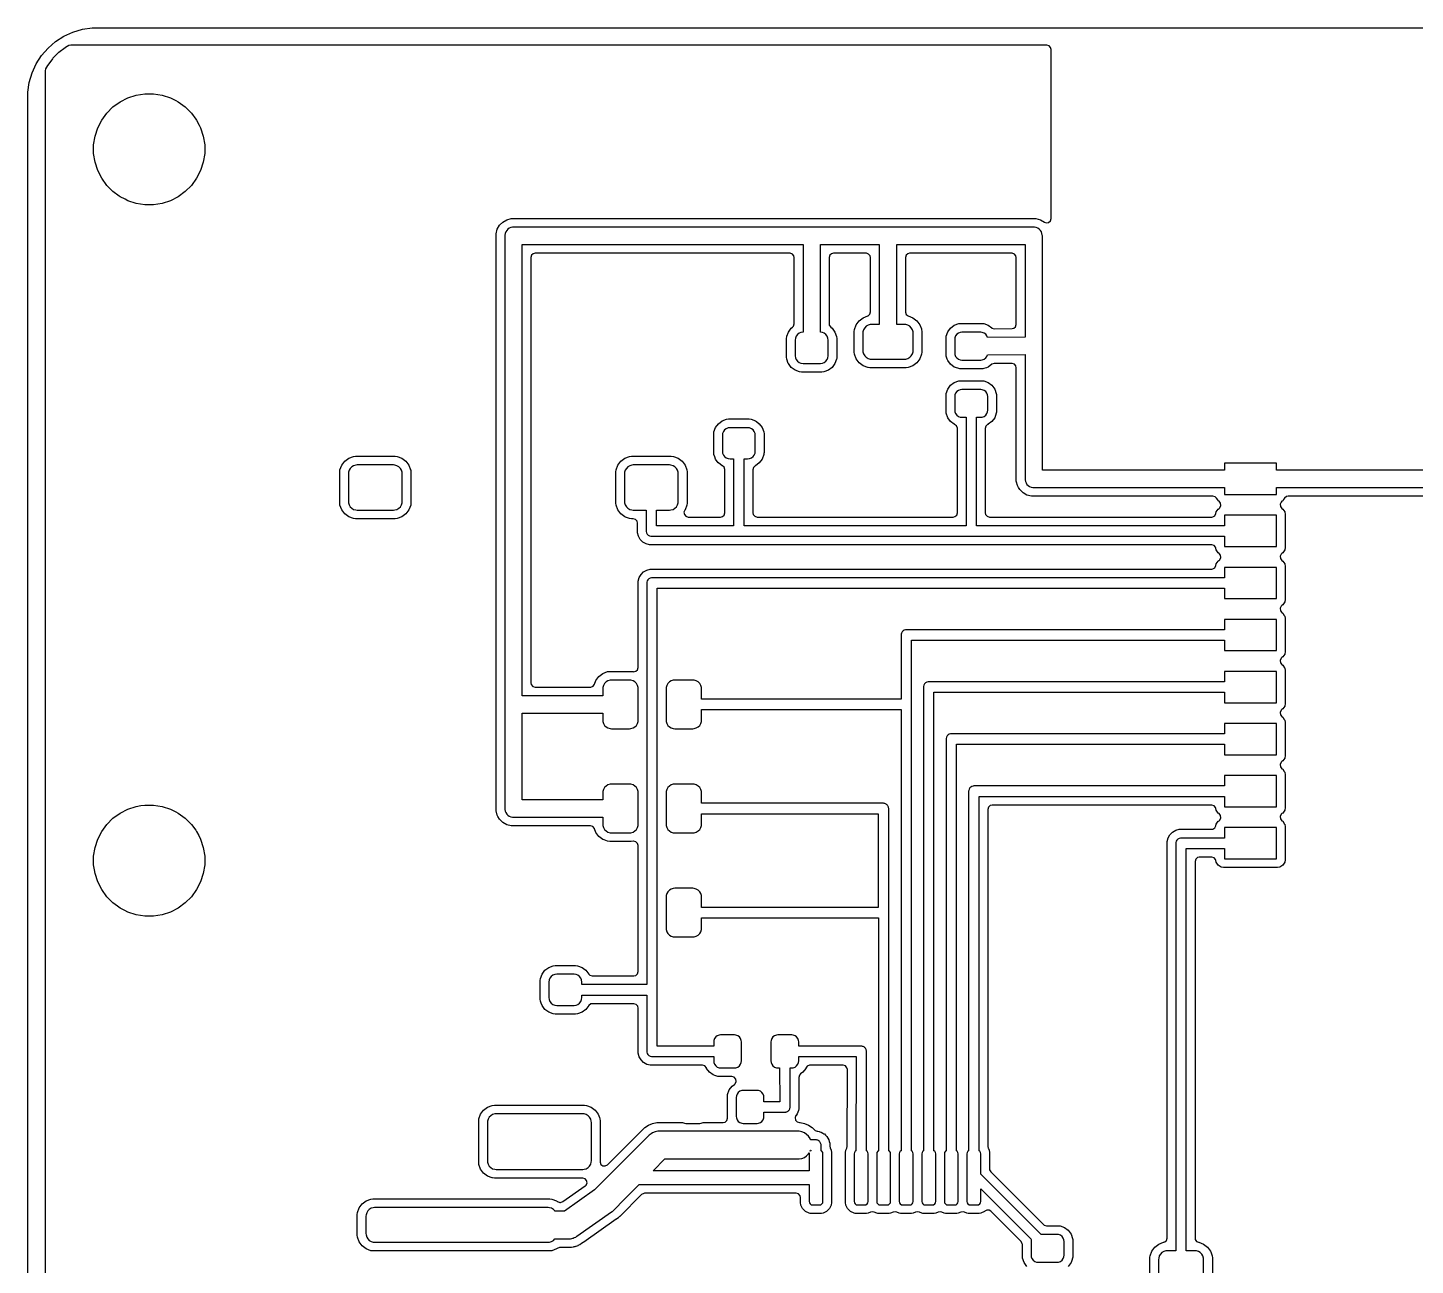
# Model space of a CAD drawing. Header units: millimetres. Extents: x 0 to 80, y 0 to 62.
# Drawn here: x 0 to 40, y 26.34 to 62 of the extents above; entities that cross this region are included whole.
import ezdxf

# ---------------------------------------------------------------- set-up
doc = ezdxf.new("R2010")
doc.units = ezdxf.units.MM
doc.layers.add('ABLATE', color=1, linetype='CONTINUOUS')

msp = doc.modelspace()

# ---------------------------------------------------------------- linework, layer by layer
at = {"layer": 'ABLATE'}
for points in [[(0, 2), (0, 60), (0.0025, 60.1429), (0.0432, 60.4257), (0.1237, 60.6998), (0.2424, 60.9597), (0.3969, 61.2001), (0.584, 61.416), (0.7999, 61.6031), (1.0403, 61.7576), (1.3002, 61.8763), (1.5743, 61.9568), (1.8571, 61.9975), (2, 62), (78, 62)], [(28.8029, 26.3029), (28.7222, 26.4121), (28.7222, 26.4121), (28.6774, 26.5403), (28.6774, 26.5403), (28.6745, 26.5707), (28.6745, 26.9327), (28.6717, 26.9591), (28.6382, 27.0204), (27.7648, 27.8938), (27.7205, 27.9223), (27.6508, 27.9273), (27.5895, 27.8938), (27.5815, 27.8858), (27.4764, 27.8344), (27.431, 27.8278), (27.4083, 27.8245), (27.1417, 27.8245), (27.1417, 27.8245), (27.1077, 27.8295), (27.0736, 27.8344), (27.0045, 27.8682), (26.9644, 27.88), (26.8955, 27.8682), (26.8264, 27.8344), (26.781, 27.8278), (26.7583, 27.8245), (26.4917, 27.8245), (26.4917, 27.8245), (26.4577, 27.8295), (26.4236, 27.8344), (26.3545, 27.8682), (26.3144, 27.88), (26.2455, 27.8682), (26.1764, 27.8344), (26.131, 27.8278), (26.1083, 27.8245), (25.8417, 27.8245), (25.8417, 27.8245), (25.8077, 27.8295), (25.7736, 27.8344), (25.7045, 27.8682), (25.6644, 27.88), (25.5955, 27.8682), (25.5264, 27.8344), (25.481, 27.8278), (25.4583, 27.8245), (25.1917, 27.8245), (25.1917, 27.8245), (25.1577, 27.8295), (25.1236, 27.8344), (25.0545, 27.8682), (25.0144, 27.88), (24.9455, 27.8682), (24.8764, 27.8344), (24.831, 27.8278), (24.8083, 27.8245), (24.5417, 27.8245), (24.5417, 27.8245), (24.5077, 27.8295), (24.4736, 27.8344), (24.4045, 27.8682), (24.3644, 27.88), (24.2955, 27.8682), (24.2264, 27.8344), (24.181, 27.8278), (24.1583, 27.8245), (23.8917, 27.8245), (23.8917, 27.8245), (23.8577, 27.8295), (23.8236, 27.8344), (23.7185, 27.8858), (23.7185, 27.8858), (23.7185, 27.8858), (23.6358, 27.9685), (23.5844, 28.0736), (23.5745, 28.1417), (23.5745, 28.1725), (23.575, 28.175), (23.575, 29.55), (23.5745, 29.5525), (23.5745, 29.5833), (23.5844, 29.6514), (23.5844, 29.6514), (23.6131, 29.7101), (23.6257, 29.7644), (23.6288, 31.9753), (23.6176, 32.027), (23.5718, 32.0798), (23.5048, 32.0995), (22.5464, 32.0995), (22.535, 32.099), (22.47, 32.0732), (22.4293, 32.0165), (22.4278, 32.0121), (22.3471, 31.9029), (22.2782, 31.852), (22.2473, 31.8189), (22.2278, 31.7518), (22.2303, 30.9619), (22.2305, 30.9591), (22.2305, 30.9527), (22.2305, 30.9007), (22.2307, 30.8485), (22.2307, 30.8485), (22.2306, 30.8481), (22.2306, 30.8477), (22.2305, 30.8473), (22.2305, 30.8473), (22.2305, 30.8473), (22.217, 30.7969), (22.2037, 30.7466), (22.2037, 30.7466), (22.2037, 30.7466), (22.2035, 30.7461), (22.2034, 30.7459), (22.2032, 30.7454), (22.2032, 30.7454), (22.1771, 30.7003), (22.1512, 30.6551), (22.1512, 30.6551), (22.1512, 30.6551), (22.151, 30.6547), (22.1508, 30.6545), (22.1472, 30.6497), (22.123, 30.5921), (22.1329, 30.523), (22.1787, 30.4702), (22.2457, 30.4505), (22.2641, 30.4505), (22.2641, 30.4505), (22.3897, 30.4255), (22.3897, 30.4255), (22.5081, 30.3765), (22.5081, 30.3765), (22.6147, 30.3053), (22.6147, 30.3053), (22.6147, 30.3053), (22.6829, 30.2371), (22.704, 30.2201), (22.7627, 30.2032), (22.7625, 30.2018), (22.765, 30.2015), (22.7655, 30.2014), (22.7712, 30.2007), (22.7719, 30.2006), (22.7727, 30.2005), (22.8223, 30.1872), (22.823, 30.187), (22.8726, 30.174), (22.8733, 30.1737), (22.874, 30.1735), (22.8746, 30.1732), (22.9191, 30.1475), (22.9195, 30.1473), (22.9526, 30.1284), (22.9642, 30.1218), (22.9649, 30.1213), (22.9654, 30.1209), (22.9659, 30.1205), (23.0022, 30.0842), (23.0026, 30.0838), (23.0392, 30.0476), (23.0396, 30.0471), (23.04, 30.0465), (23.0405, 30.046), (23.0405, 30.0459), (23.0405, 30.0459), (23.0662, 30.0014), (23.0665, 30.0009), (23.0924, 29.9565), (23.0927, 29.9558), (23.0929, 29.9552), (23.0932, 29.9546), (23.0932, 29.9546), (23.0932, 29.9546), (23.1066, 29.9048), (23.1066, 29.9044), (23.1202, 29.8548), (23.1203, 29.854), (23.1204, 29.8534), (23.1205, 29.8528), (23.1205, 29.8013), (23.1205, 29.8007), (23.1207, 29.7713), (23.1333, 29.7175), (23.1656, 29.6514), (23.1656, 29.6514), (23.1755, 29.5833), (23.1755, 29.5525), (23.175, 29.55), (23.175, 28.175), (23.1755, 28.1725), (23.1755, 28.1417), (23.1656, 28.0736), (23.1142, 27.9685), (23.0315, 27.8858), (22.9264, 27.8344), (22.881, 27.8278), (22.8583, 27.8245), (22.5917, 27.8245), (22.5917, 27.8245), (22.5577, 27.8295), (22.5236, 27.8344), (22.4185, 27.8858), (22.4185, 27.8858), (22.4185, 27.8858), (22.3358, 27.9685), (22.2844, 28.0736), (22.2745, 28.1417), (22.2745, 28.2877), (22.2633, 28.3392), (22.2175, 28.392), (22.1505, 28.4117), (17.783, 28.4117), (17.7566, 28.4089), (17.6953, 28.3754), (17.0659, 27.7459), (17.0641, 27.7441), (17.0255, 27.7038), (17.0255, 27.7038), (17.0209, 27.6999), (17.0211, 27.6997), (17.0195, 27.6984), (17.0194, 27.6986), (17.0147, 27.6947), (17.0147, 27.6947), (16.9683, 27.6638), (16.9662, 27.6623), (16.0286, 27.006), (16.0195, 26.9984), (16.0194, 26.9986), (16.0147, 26.9947), (16.0147, 26.9947), (15.9684, 26.9638), (15.9662, 26.9623), (15.9206, 26.9303), (15.9205, 26.9303), (15.9152, 26.9274), (15.9154, 26.9271), (15.9136, 26.9262), (15.9135, 26.9264), (15.9081, 26.9235), (15.9081, 26.9235), (15.8567, 26.9022), (15.8542, 26.9012), (15.8033, 26.8788), (15.8033, 26.8788), (15.7975, 26.8769), (15.7976, 26.8766), (15.7957, 26.876), (15.7956, 26.8763), (15.7897, 26.8745), (15.7897, 26.8745), (15.7756, 26.8717), (15.7351, 26.8636), (15.7325, 26.8631), (15.6782, 26.851), (15.6781, 26.851), (15.6721, 26.8503), (15.6721, 26.8501), (15.6702, 26.8498), (15.6701, 26.8501), (15.6641, 26.8495), (15.6084, 26.8495), (15.6057, 26.8495), (15.55, 26.8483), (15.55, 26.8483), (15.55, 26.8483), (15.544, 26.8487), (15.544, 26.8485), (15.5322, 26.8495), (15.3414, 26.8495), (15.3326, 26.8492), (15.2671, 26.8248), (15.2423, 26.8062), (15.1075, 26.7559), (15.0479, 26.7495), (9.9521, 26.7495), (9.8994, 26.7552), (9.8925, 26.7559), (9.8925, 26.7559), (9.7577, 26.8062), (9.7577, 26.8062), (9.6425, 26.8925), (9.6425, 26.8925), (9.5562, 27.0077), (9.5562, 27.0077), (9.5059, 27.1425), (9.4995, 27.2021), (9.4995, 27.2021), (9.4995, 27.7979), (9.4995, 27.7979), (9.4995, 27.7979), (9.5059, 27.8575), (9.5059, 27.8575), (9.5562, 27.9923), (9.5562, 27.9923), (9.6425, 28.1075), (9.6425, 28.1075), (9.7577, 28.1938), (9.7577, 28.1938), (9.8925, 28.2441), (9.9521, 28.2505), (9.9521, 28.2505), (15.0479, 28.2505), (15.0479, 28.2505), (15.0479, 28.2505), (15.0479, 28.2505), (15.1075, 28.2441), (15.1075, 28.2441), (15.2423, 28.1938), (15.2423, 28.1938), (15.2671, 28.1752), (15.2744, 28.1702), (15.3414, 28.1505), (15.3559, 28.1505), (15.3608, 28.1506), (15.427, 28.1729), (16.0713, 28.6239), (16.0939, 28.6443), (16.1229, 28.7079), (16.1129, 28.777), (16.0672, 28.8298), (16.0001, 28.8495), (13.4521, 28.8495), (13.3994, 28.8552), (13.3925, 28.8559), (13.3925, 28.8559), (13.2577, 28.9062), (13.2577, 28.9062), (13.1425, 28.9925), (13.1425, 28.9925), (13.0562, 29.1077), (13.0562, 29.1077), (13.0059, 29.2425), (12.9995, 29.3021), (12.9995, 29.3021), (12.9995, 30.4979), (12.9995, 30.4979), (13.0026, 30.5268), (13.0059, 30.5575), (13.0562, 30.6923), (13.0562, 30.6923), (13.1425, 30.8075), (13.1425, 30.8075), (13.2577, 30.8938), (13.2577, 30.8938), (13.3925, 30.9441), (13.4521, 30.9505), (13.4521, 30.9505), (16.0479, 30.9505), (16.0479, 30.9505), (16.0479, 30.9505), (16.0479, 30.9505), (16.1075, 30.9441), (16.1075, 30.9441), (16.2423, 30.8938), (16.2423, 30.8938), (16.3575, 30.8075), (16.3575, 30.8075), (16.4438, 30.6923), (16.4438, 30.6923), (16.4805, 30.5938), (16.4941, 30.5575), (16.5005, 30.4979), (16.5005, 29.3198), (16.5008, 29.311), (16.5252, 29.2455), (16.5812, 29.2036), (16.6509, 29.1986), (16.7122, 29.2321), (16.7999, 29.3198), (16.8478, 29.3678), (16.9841, 29.5041), (17.7853, 30.3053), (17.7853, 30.3053), (17.8919, 30.3765), (18.0103, 30.4255), (18.0103, 30.4255), (18.1359, 30.4505), (18.8778, 30.4505), (18.8791, 30.4495), (18.9325, 30.4296), (18.975, 30.425), (19.375, 30.425), (19.4175, 30.4296), (19.4708, 30.4495), (19.4722, 30.4505), (20.0505, 30.4505), (20.102, 30.4617), (20.1548, 30.5075), (20.1745, 30.5745), (20.1745, 31.2293), (20.1774, 31.2597), (20.1774, 31.2597), (20.2222, 31.3879), (20.2222, 31.3879), (20.3029, 31.4972), (20.3754, 31.5507), (20.3955, 31.5693), (20.4246, 31.6329), (20.4146, 31.702), (20.3689, 31.7548), (20.3018, 31.7745), (19.9207, 31.7745), (19.8903, 31.7774), (19.8048, 31.8073), (19.7621, 31.8222), (19.6529, 31.9029), (19.5722, 32.0121), (19.5722, 32.0121), (19.5722, 32.0121), (19.5707, 32.0165), (19.5664, 32.027), (19.5207, 32.0798), (19.4536, 32.0995), (18.0527, 32.0995), (17.9473, 32.0995), (17.8454, 32.1268), (17.7541, 32.1795), (17.6795, 32.2541), (17.6268, 32.3454), (17.5995, 32.4473), (17.5995, 33.7505), (17.5883, 33.802), (17.5425, 33.8548), (17.4755, 33.8745), (16.2747, 33.8745), (16.2313, 33.8667), (16.1754, 33.8248), (16.1716, 33.8198), (16.1716, 33.8198), (16.0897, 33.7103), (15.9802, 33.6284), (15.8521, 33.5806), (15.7955, 33.5745), (15.2045, 33.5745), (15.1479, 33.5806), (15.0198, 33.6284), (14.9103, 33.7103), (14.8284, 33.8198), (14.803, 33.8879), (14.7806, 33.9479), (14.7745, 34.0045), (14.7745, 34.0045), (14.7745, 34.5455), (14.7806, 34.6021), (14.8284, 34.7302), (14.9103, 34.8397), (15.0198, 34.9216), (15.1479, 34.9694), (15.2045, 34.9755), (15.2045, 34.9755), (15.7955, 34.9755), (15.8521, 34.9694), (15.8521, 34.9694), (15.8521, 34.9694), (15.9802, 34.9216), (15.9802, 34.9216), (16.0239, 34.8889), (16.0897, 34.8397), (16.1198, 34.7995), (16.1754, 34.7252), (16.2076, 34.6952), (16.2747, 34.6755), (17.4755, 34.6755), (17.527, 34.6867), (17.5798, 34.7325), (17.5995, 34.7995), (17.5995, 36.0436), (17.6, 36.05), (17.6, 36.95), (17.5995, 36.9564), (17.5995, 38.4331), (17.5821, 38.4964), (17.531, 38.544), (17.4622, 38.5564), (17.4514, 38.5553), (17.3979, 38.5495), (16.7771, 38.5495), (16.7175, 38.5559), (16.6178, 38.5931), (16.5827, 38.6062), (16.5827, 38.6062), (16.4675, 38.6925), (16.4675, 38.6925), (16.3812, 38.8077), (16.3812, 38.8077), (16.3397, 38.9188), (16.3364, 38.927), (16.2906, 38.9798), (16.2236, 38.9995), (13.9341, 38.9995), (13.8068, 39.0336), (13.6927, 39.0995), (13.5995, 39.1927), (13.5531, 39.2731), (13.5336, 39.3068), (13.4995, 39.4341), (13.4995, 56.0659), (13.5336, 56.1932), (13.5995, 56.3073), (13.5995, 56.3073), (13.6927, 56.4005), (13.6927, 56.4005), (13.8068, 56.4664), (13.9341, 56.5005), (14.0659, 56.5005), (29.0659, 56.5005), (29.1932, 56.4664), (29.1932, 56.4664), (29.1932, 56.4664), (29.314, 56.3966), (29.3584, 56.3813), (29.4275, 56.3912), (29.4803, 56.437), (29.5, 56.504), (29.5, 61.376), (29.4888, 61.4275), (29.443, 61.4803), (29.376, 61.5), (1.2416, 61.5), (1.1821, 61.4848), (1.089, 61.434), (1.0741, 61.4244), (0.8942, 61.2897), (0.8808, 61.2781), (0.7219, 61.1192), (0.7103, 61.1058), (0.5756, 60.9259), (0.566, 60.911), (0.5152, 60.8179), (0.5, 60.7584), (0.5, 58.626), (0.5, 49.1979), (0.5, 38.126), (0.5, 9.5984)], [(47, 49.25), (36, 49.25), (36, 49.45), (34.5, 49.45), (34.5, 49.25), (29.25, 49.25), (29.25, 56), (29.2488, 56.0245), (29.2392, 56.0726), (29.2205, 56.1178), (29.1933, 56.1586), (29.1586, 56.1933), (29.1178, 56.2205), (29.0726, 56.2392), (29.0245, 56.2488), (29, 56.25), (14, 56.25), (13.9755, 56.2488), (13.9274, 56.2392), (13.8822, 56.2205), (13.8414, 56.1933), (13.8067, 56.1586), (13.7795, 56.1178), (13.7608, 56.0726), (13.7512, 56.0245), (13.75, 56), (13.75, 39.5), (13.7512, 39.4755), (13.7512, 39.4755), (13.7608, 39.4274), (13.7795, 39.3822), (13.8067, 39.3414), (13.8414, 39.3067), (13.8822, 39.2795), (13.9274, 39.2608), (13.9755, 39.2512), (14, 39.25), (16.575, 39.25), (16.575, 39.05), (16.5781, 39.0109), (16.5956, 38.9507), (16.6275, 38.8968), (16.6718, 38.8525), (16.7257, 38.8206), (16.7859, 38.8031), (16.825, 38.8), (17.35, 38.8), (17.3891, 38.8031), (17.4493, 38.8206), (17.5032, 38.8525), (17.5475, 38.8968), (17.5794, 38.9507), (17.5969, 39.0109), (17.6, 39.05), (17.6, 39.95), (17.5969, 39.9891), (17.5794, 40.0493), (17.5475, 40.1032), (17.5032, 40.1475), (17.4493, 40.1794), (17.3891, 40.1969), (17.35, 40.2), (16.825, 40.2), (16.7859, 40.1969), (16.7257, 40.1794), (16.6718, 40.1475), (16.6275, 40.1032), (16.5956, 40.0493), (16.5781, 39.9891), (16.575, 39.95), (16.575, 39.75), (14.25, 39.75), (14.25, 42.25), (16.575, 42.25), (16.575, 42.05), (16.5781, 42.0109), (16.5956, 41.9507), (16.6275, 41.8968), (16.6718, 41.8525), (16.7257, 41.8206), (16.7859, 41.8031), (16.825, 41.8), (17.35, 41.8), (17.3891, 41.8031), (17.4493, 41.8206), (17.5032, 41.8525), (17.5475, 41.8968), (17.5794, 41.9507), (17.5969, 42.0109), (17.6, 42.05), (17.6, 42.95), (17.5969, 42.9891), (17.5794, 43.0493), (17.5475, 43.1032), (17.5032, 43.1475), (17.4493, 43.1794), (17.3891, 43.1969), (17.35, 43.2), (16.825, 43.2), (16.7859, 43.1969), (16.7257, 43.1794), (16.6718, 43.1475), (16.6275, 43.1032), (16.5956, 43.0493), (16.5781, 42.9891), (16.575, 42.95), (16.575, 42.75), (14.25, 42.75), (14.25, 55.75), (22.35, 55.75), (22.35, 53.225), (22.2918, 53.2173), (22.2375, 53.1949), (22.1909, 53.1591), (22.1551, 53.1125), (22.1327, 53.0582), (22.125, 53), (22.125, 52.55), (22.1327, 52.4918), (22.1551, 52.4375), (22.1909, 52.3909), (22.2375, 52.3551), (22.2918, 52.3327), (22.35, 52.325), (22.85, 52.325), (22.9082, 52.3327), (22.9625, 52.3551), (23.0091, 52.3909), (23.0449, 52.4375), (23.0673, 52.4918), (23.075, 52.55), (23.075, 53), (23.0673, 53.0582), (23.0449, 53.1125), (23.0091, 53.1591), (22.9625, 53.1949), (22.9082, 53.2173), (22.85, 53.225), (22.85, 55.75), (24.55, 55.75), (24.55, 53.45), (24.325, 53.45), (24.2859, 53.4469), (24.2257, 53.4294), (24.1718, 53.3975), (24.1275, 53.3532), (24.0956, 53.2993), (24.0781, 53.2391), (24.075, 53.2), (24.075, 52.7), (24.0781, 52.6609), (24.0956, 52.6007), (24.1275, 52.5468), (24.1718, 52.5025), (24.2257, 52.4706), (24.2859, 52.4531), (24.325, 52.45), (25.275, 52.45), (25.3141, 52.4531), (25.3743, 52.4706), (25.4282, 52.5025), (25.4725, 52.5468), (25.5044, 52.6007), (25.5219, 52.6609), (25.525, 52.7), (25.525, 53.2), (25.5219, 53.2391), (25.5044, 53.2993), (25.4725, 53.3532), (25.4282, 53.3975), (25.3743, 53.4294), (25.3141, 53.4469), (25.275, 53.45), (25.05, 53.45), (25.05, 55.75), (28.75, 55.75), (28.75, 53.0793), (27.6672, 53.0763), (27.6505, 53.1209), (27.6164, 53.1664), (27.5708, 53.2005), (27.5175, 53.2204), (27.475, 53.225), (26.925, 53.225), (26.8825, 53.2204), (26.8291, 53.2005), (26.7836, 53.1664), (26.7495, 53.1209), (26.7296, 53.0675), (26.725, 53.025), (26.725, 52.625), (26.7296, 52.5825), (26.7495, 52.5292), (26.7836, 52.4836), (26.8291, 52.4495), (26.8825, 52.4296), (26.925, 52.425), (27.475, 52.425), (27.5175, 52.4296), (27.5708, 52.4495), (27.6164, 52.4836), (27.6505, 52.5292), (27.6681, 52.5763), (28.75, 52.5793), (28.75, 49), (28.7512, 48.9755), (28.7608, 48.9274), (28.7795, 48.8822), (28.8067, 48.8414), (28.8414, 48.8067), (28.8822, 48.7795), (28.9274, 48.7608), (28.9755, 48.7512), (29, 48.75), (34.5, 48.75), (34.5, 48.55), (36, 48.55), (36, 48.75), (46.75, 48.75)], [(46.3755, 48.4995), (36.3338, 48.4995), (36.2843, 48.4892), (36.2307, 48.4444), (36.2033, 48.4034), (36.1806, 48.3694), (36.1562, 48.3531), (36.1329, 48.3329), (36.1027, 48.2698), (36.1114, 48.2005), (36.1562, 48.1469), (36.1806, 48.1306), (36.236, 48.0477), (36.236, 48.0477), (36.2505, 47.9747), (36.2505, 47.9747), (36.2505, 47.9747), (36.2505, 47.0253), (36.236, 46.9523), (36.1806, 46.8694), (36.1562, 46.8531), (36.1329, 46.8329), (36.1027, 46.7698), (36.1114, 46.7005), (36.1562, 46.6469), (36.1806, 46.6306), (36.236, 46.5477), (36.236, 46.5477), (36.2505, 46.4747), (36.2505, 46.4747), (36.2505, 46.4747), (36.2505, 45.5253), (36.236, 45.4523), (36.1806, 45.3694), (36.1562, 45.3531), (36.1329, 45.3329), (36.1027, 45.2698), (36.1114, 45.2005), (36.1562, 45.1469), (36.1806, 45.1306), (36.2249, 45.0642), (36.236, 45.0477), (36.236, 45.0477), (36.2505, 44.9747), (36.2505, 44.9747), (36.2505, 44.9747), (36.2505, 44.0253), (36.236, 43.9523), (36.1806, 43.8694), (36.1562, 43.8531), (36.1329, 43.8329), (36.1027, 43.7698), (36.1114, 43.7005), (36.1562, 43.6469), (36.1806, 43.6306), (36.2336, 43.5513), (36.236, 43.5477), (36.236, 43.5477), (36.2505, 43.4747), (36.2505, 43.4747), (36.2505, 43.4747), (36.2505, 42.5253), (36.236, 42.4523), (36.1806, 42.3694), (36.1562, 42.3531), (36.1329, 42.3329), (36.1027, 42.2698), (36.1114, 42.2005), (36.1562, 42.1469), (36.1806, 42.1306), (36.2221, 42.0685), (36.236, 42.0477), (36.236, 42.0477), (36.2505, 41.9747), (36.2505, 41.9747), (36.2505, 41.9747), (36.2505, 41.0253), (36.236, 40.9523), (36.1806, 40.8694), (36.1562, 40.8531), (36.1329, 40.8329), (36.1027, 40.7698), (36.1114, 40.7005), (36.1562, 40.6469), (36.1806, 40.6306), (36.2256, 40.5632), (36.236, 40.5477), (36.236, 40.5477), (36.2505, 40.4747), (36.2505, 40.4747), (36.2505, 40.4747), (36.2505, 39.5253), (36.236, 39.4523), (36.1806, 39.3694), (36.1562, 39.3531), (36.1329, 39.3329), (36.1027, 39.2698), (36.1114, 39.2005), (36.1562, 39.1469), (36.1806, 39.1306), (36.2322, 39.0533), (36.236, 39.0477), (36.236, 39.0477), (36.2505, 38.9747), (36.2505, 38.9747), (36.2505, 38.9747), (36.2505, 38.0253), (36.236, 37.9523), (36.1806, 37.8694), (36.0977, 37.814), (36.0247, 37.7995), (36.0247, 37.7995), (34.4753, 37.7995), (34.4753, 37.7995), (34.4753, 37.7995), (34.4023, 37.814), (34.4023, 37.814), (34.3194, 37.8694), (34.264, 37.9523), (34.264, 37.9523), (34.264, 37.9523), (34.2546, 37.9997), (34.2458, 38.027), (34.2, 38.0798), (34.133, 38.0995), (33.7745, 38.0995), (33.723, 38.0883), (33.6702, 38.0425), (33.6505, 37.9755), (33.6505, 27.122), (33.6568, 27.0828), (33.6967, 27.0254), (33.7505, 27.0031), (33.7499, 27.0009), (33.7575, 26.9991), (33.8923, 26.9488), (33.8923, 26.9488), (34.0075, 26.8625), (34.0075, 26.8625), (34.0938, 26.7473), (34.0938, 26.7473), (34.1125, 26.6971), (34.1441, 26.6125), (34.1505, 26.5529), (34.1505, 25.4071)], [(32.3495, 25.4071), (32.3495, 26.5529), (32.3495, 26.5529), (32.3514, 26.5707), (32.3559, 26.6125), (32.4062, 26.7473), (32.4062, 26.7473), (32.4925, 26.8625), (32.4925, 26.8625), (32.6077, 26.9488), (32.6077, 26.9488), (32.7425, 26.9991), (32.7501, 27.0009), (32.7499, 27.0017), (32.777, 27.0092), (32.8298, 27.0549), (32.8495, 27.122), (32.8495, 38.5527), (32.8768, 38.6546), (32.8768, 38.6546), (32.9295, 38.7459), (33.0041, 38.8205), (33.0954, 38.8732), (33.0954, 38.8732), (33.1973, 38.9005), (34.133, 38.9005), (34.1615, 38.9038), (34.2222, 38.9384), (34.2546, 39.0003), (34.264, 39.0477), (34.264, 39.0477), (34.3194, 39.1306), (34.3303, 39.1379), (34.3438, 39.1469), (34.3671, 39.1671), (34.3973, 39.2302), (34.3886, 39.2995), (34.3438, 39.3531), (34.3194, 39.3694), (34.2824, 39.4248), (34.264, 39.4523), (34.264, 39.4523), (34.2546, 39.4997), (34.2458, 39.527), (34.2, 39.5798), (34.133, 39.5995), (27.7995, 39.5995), (27.748, 39.5883), (27.6952, 39.5425), (27.6755, 39.4755), (27.6755, 29.7621), (27.6881, 29.7076), (27.6931, 29.6973), (27.7156, 29.6514), (27.7156, 29.6514), (27.7156, 29.6514), (27.7255, 29.5833), (27.7255, 29.1173), (27.7283, 29.0909), (27.7618, 29.0296), (29.2796, 27.5118), (29.3002, 27.4952), (29.3673, 27.4755), (29.7293, 27.4755), (29.7293, 27.4755), (29.7597, 27.4726), (29.8879, 27.4278), (29.8879, 27.4278), (29.9972, 27.3471), (30.0778, 27.2379), (30.0778, 27.2379), (30.1226, 27.1097), (30.1226, 27.1097), (30.1255, 27.0793), (30.1255, 26.5707), (30.1226, 26.5403), (30.1226, 26.5403), (30.1002, 26.4762), (30.0778, 26.4121), (29.9972, 26.3029)], [(33.9, 25.455), (33.9, 26.505), (33.8969, 26.5441), (33.8794, 26.6043), (33.8475, 26.6582), (33.8032, 26.7025), (33.7493, 26.7344), (33.6891, 26.7519), (33.65, 26.755), (33.4, 26.755), (33.4, 38.35), (34.5, 38.35), (34.5, 38.05), (36, 38.05), (36, 38.95), (34.5, 38.95), (34.5, 38.65), (33.25, 38.65), (33.2304, 38.6487), (33.1926, 38.6386), (33.1587, 38.619), (33.131, 38.5913), (33.1114, 38.5574), (33.1013, 38.5196), (33.1, 38.5), (33.1, 26.755), (32.85, 26.755), (32.8109, 26.7519), (32.7507, 26.7344), (32.6968, 26.7025), (32.6525, 26.6582), (32.6206, 26.6043), (32.6031, 26.5441), (32.6, 26.505), (32.6, 25.455)]]:
    msp.add_lwpolyline(points, dxfattribs=at)
for points in [[(3.8748, 60.0611), (4.1144, 59.9832), (4.2687, 59.9046), (4.3388, 59.8689), (4.3388, 59.8689), (4.3388, 59.8689), (4.5426, 59.7208), (4.5427, 59.7208), (4.7208, 59.5427), (4.7208, 59.5426), (4.85, 59.3649), (4.8689, 59.3388), (4.9417, 59.1958), (4.9832, 59.1144), (4.9832, 59.1144), (4.9832, 59.1144), (5.0611, 58.8748), (5.1005, 58.626), (5.1005, 58.374), (5.0611, 58.1252), (4.9832, 57.8856), (4.8689, 57.6612), (4.7208, 57.4573), (4.5427, 57.2792), (4.3388, 57.1311), (4.1144, 57.0168), (3.8748, 56.9389), (3.626, 56.8995), (3.626, 56.8995), (3.374, 56.8995), (3.374, 56.8995), (3.1252, 56.9389), (2.8856, 57.0168), (2.8856, 57.0168), (2.8856, 57.0168), (2.8042, 57.0583), (2.6612, 57.1311), (2.6351, 57.15), (2.4574, 57.2792), (2.4573, 57.2792), (2.2792, 57.4573), (2.2792, 57.4574), (2.1311, 57.6612), (2.0168, 57.8856), (1.9389, 58.1252), (1.8995, 58.374), (1.8995, 58.626), (1.9389, 58.8748), (2.0168, 59.1144), (2.1311, 59.3388), (2.2792, 59.5426), (2.2792, 59.5427), (2.4573, 59.7208), (2.4574, 59.7208), (2.6612, 59.8689), (2.8856, 59.9832), (3.1252, 60.0611), (3.2496, 60.0808), (3.374, 60.1005), (3.626, 60.1005)], [(14.573, 55.4883), (14.5202, 55.4425), (14.5005, 55.3755), (14.5005, 43.1245), (14.5117, 43.073), (14.5575, 43.0202), (14.6245, 43.0005), (16.2236, 43.0005), (16.2324, 43.0008), (16.2979, 43.0252), (16.3397, 43.0812), (16.3812, 43.1923), (16.3812, 43.1923), (16.4675, 43.3075), (16.4675, 43.3075), (16.5827, 43.3938), (16.5827, 43.3938), (16.7175, 43.4441), (16.7771, 43.4505), (16.7771, 43.4505), (17.3979, 43.4505), (17.3979, 43.4505), (17.4558, 43.4443), (17.4622, 43.4436), (17.527, 43.4541), (17.5798, 43.4998), (17.5995, 43.5669), (17.5995, 46.0527), (17.6268, 46.1546), (17.6268, 46.1546), (17.6795, 46.2459), (17.7541, 46.3205), (17.8454, 46.3732), (17.8454, 46.3732), (17.9473, 46.4005), (34.133, 46.4005), (34.1615, 46.4038), (34.2222, 46.4384), (34.2546, 46.5003), (34.264, 46.5477), (34.264, 46.5477), (34.3194, 46.6306), (34.3379, 46.643), (34.3438, 46.6469), (34.3671, 46.6671), (34.3973, 46.7302), (34.3886, 46.7995), (34.3438, 46.8531), (34.3194, 46.8694), (34.264, 46.9523), (34.264, 46.9523), (34.264, 46.9523), (34.2546, 46.9997), (34.2458, 47.027), (34.2, 47.0798), (34.133, 47.0995), (27.2527, 47.0995), (27.1473, 47.0995), (20.4473, 47.0995), (18.0327, 47.0995), (17.9273, 47.0995), (17.8254, 47.1268), (17.7341, 47.1795), (17.6595, 47.2541), (17.6068, 47.3454), (17.5795, 47.4473), (17.5795, 47.7255), (17.5683, 47.777), (17.5225, 47.8298), (17.4555, 47.8495), (17.4071, 47.8495), (17.3475, 47.8559), (17.228, 47.9005), (17.2127, 47.9062), (17.2127, 47.9062), (17.0975, 47.9925), (17.0975, 47.9925), (17.0112, 48.1077), (17.0112, 48.1077), (16.9609, 48.2425), (16.9545, 48.3021), (16.9545, 48.3021), (16.9545, 49.1979), (16.9545, 49.1979), (16.9545, 49.1979), (16.9609, 49.2575), (17.0112, 49.3923), (17.0112, 49.3923), (17.0975, 49.5075), (17.0975, 49.5075), (17.2127, 49.5938), (17.2127, 49.5938), (17.3475, 49.6441), (17.4071, 49.6505), (17.4071, 49.6505), (18.5529, 49.6505), (18.5529, 49.6505), (18.5529, 49.6505), (18.5529, 49.6505), (18.6125, 49.6441), (18.6125, 49.6441), (18.7473, 49.5938), (18.7473, 49.5938), (18.8625, 49.5075), (18.8625, 49.5075), (18.9488, 49.3923), (18.9488, 49.3923), (18.9972, 49.2625), (18.9991, 49.2575), (19.0055, 49.1979), (19.0055, 48.3021), (18.9991, 48.2425), (18.9488, 48.1077), (18.9457, 48.1035), (18.9422, 48.0988), (18.9187, 48.0421), (18.9286, 47.973), (18.9744, 47.9202), (19.0414, 47.9005), (19.9755, 47.9005), (20.027, 47.9117), (20.0798, 47.9575), (20.0995, 48.0245), (20.0995, 49.2625), (20.0992, 49.2714), (20.0748, 49.3369), (20.0268, 49.3727), (20.0276, 49.3741), (20.0198, 49.3784), (19.9103, 49.4603), (19.9058, 49.4664), (19.8284, 49.5698), (19.8057, 49.6306), (19.7806, 49.6979), (19.7745, 49.7545), (19.7745, 49.7545), (19.7745, 50.2955), (19.7806, 50.3521), (19.8284, 50.4802), (19.9103, 50.5897), (20.0198, 50.6716), (20.1479, 50.7194), (20.2045, 50.7255), (20.2045, 50.7255), (20.7955, 50.7255), (20.8521, 50.7194), (20.8521, 50.7194), (20.8521, 50.7194), (20.9802, 50.6716), (20.9802, 50.6716), (21.0053, 50.6529), (21.0897, 50.5897), (21.1716, 50.4802), (21.2194, 50.3521), (21.2255, 50.2955), (21.2255, 49.7545), (21.2255, 49.7545), (21.2255, 49.7545), (21.2246, 49.7459), (21.2194, 49.6979), (21.1716, 49.5698), (21.0897, 49.4603), (20.9802, 49.3784), (20.9802, 49.3784), (20.9799, 49.3782), (20.973, 49.3753), (20.9202, 49.3296), (20.9005, 49.2625), (20.9005, 48.0245), (20.9117, 47.973), (20.9575, 47.9202), (21.0245, 47.9005), (26.6755, 47.9005), (26.727, 47.9117), (26.7798, 47.9575), (26.7995, 48.0245), (26.7995, 50.4536), (26.799, 50.465), (26.7732, 50.53), (26.7165, 50.5707), (26.7121, 50.5722), (26.7121, 50.5722), (26.6029, 50.6529), (26.5222, 50.7621), (26.5222, 50.7621), (26.4774, 50.8903), (26.4774, 50.8903), (26.4745, 50.9207), (26.4745, 51.4293), (26.4774, 51.4597), (26.4774, 51.4597), (26.5222, 51.5879), (26.5222, 51.5879), (26.6029, 51.6971), (26.7121, 51.7778), (26.7121, 51.7778), (26.8403, 51.8226), (26.8403, 51.8226), (26.8707, 51.8255), (26.8707, 51.8255), (27.5293, 51.8255), (27.5293, 51.8255), (27.5597, 51.8226), (27.6879, 51.7778), (27.6879, 51.7778), (27.7972, 51.6971), (27.8778, 51.5879), (27.8778, 51.5879), (27.9226, 51.4597), (27.9226, 51.4597), (27.9255, 51.4293), (27.9255, 50.9207), (27.9226, 50.8903), (27.9226, 50.8903), (27.9002, 50.8262), (27.8778, 50.7621), (27.7972, 50.6529), (27.6879, 50.5722), (27.6859, 50.5715), (27.6835, 50.5707), (27.673, 50.5664), (27.6202, 50.5207), (27.6005, 50.4536), (27.6005, 48.0245), (27.6117, 47.973), (27.6575, 47.9202), (27.7245, 47.9005), (34.133, 47.9005), (34.1615, 47.9038), (34.2222, 47.9384), (34.2546, 48.0003), (34.264, 48.0477), (34.264, 48.0477), (34.3194, 48.1306), (34.3438, 48.1469), (34.3671, 48.1671), (34.3973, 48.2302), (34.3886, 48.2995), (34.3438, 48.3531), (34.3194, 48.3694), (34.3047, 48.3915), (34.2693, 48.4444), (34.2332, 48.4798), (34.1662, 48.4995), (28.9341, 48.4995), (28.8068, 48.5336), (28.6927, 48.5995), (28.5995, 48.6927), (28.5661, 48.7505), (28.5336, 48.8068), (28.5079, 48.9028), (28.4995, 48.9341), (28.4995, 49.0659), (28.4995, 52.2038), (28.4882, 52.2556), (28.4422, 52.3083), (28.3752, 52.3278), (27.8695, 52.3264), (27.8618, 52.3261), (27.7962, 52.3021), (27.6879, 52.2222), (27.6352, 52.2038), (27.5597, 52.1774), (27.5597, 52.1774), (27.5293, 52.1745), (26.8707, 52.1745), (26.8707, 52.1745), (26.8403, 52.1774), (26.7461, 52.2103), (26.7121, 52.2222), (26.6029, 52.3029), (26.5222, 52.4121), (26.5097, 52.4479), (26.4774, 52.5403), (26.4774, 52.5403), (26.4745, 52.5707), (26.4745, 53.0793), (26.4774, 53.1097), (26.4774, 53.1097), (26.5222, 53.2379), (26.5222, 53.2379), (26.6029, 53.3471), (26.7121, 53.4278), (26.7121, 53.4278), (26.8403, 53.4726), (26.8403, 53.4726), (26.8707, 53.4755), (26.8707, 53.4755), (27.5293, 53.4755), (27.5293, 53.4755), (27.5597, 53.4726), (27.6879, 53.4278), (27.6879, 53.4278), (27.7912, 53.3516), (27.798, 53.3468), (27.8651, 53.3273), (28.3758, 53.3288), (28.427, 53.34), (28.4798, 53.3857), (28.4995, 53.4528), (28.4995, 55.3755), (28.4883, 55.427), (28.4425, 55.4798), (28.3755, 55.4995), (25.4245, 55.4995), (25.373, 55.4883), (25.3202, 55.4425), (25.3005, 55.3755), (25.3005, 53.8108), (25.3008, 53.8019), (25.3252, 53.7365), (25.3812, 53.6946), (25.5173, 53.6438), (25.5173, 53.6438), (25.6325, 53.5575), (25.6325, 53.5575), (25.7188, 53.4423), (25.7188, 53.4423), (25.7617, 53.3272), (25.7691, 53.3075), (25.7755, 53.2479), (25.7755, 52.6521), (25.7691, 52.5925), (25.7188, 52.4577), (25.6325, 52.3425), (25.5173, 52.2562), (25.3825, 52.2059), (25.3229, 52.1995), (24.2771, 52.1995), (24.2244, 52.2052), (24.2175, 52.2059), (24.2175, 52.2059), (24.0827, 52.2562), (24.0827, 52.2562), (23.9675, 52.3425), (23.9675, 52.3425), (23.8812, 52.4577), (23.8812, 52.4577), (23.8309, 52.5925), (23.8245, 52.6521), (23.8245, 52.6521), (23.8245, 53.2479), (23.8245, 53.2479), (23.8245, 53.2479), (23.8309, 53.3075), (23.8309, 53.3075), (23.8812, 53.4423), (23.8812, 53.4423), (23.9675, 53.5575), (23.9675, 53.5575), (24.0827, 53.6438), (24.0827, 53.6438), (24.2188, 53.6946), (24.227, 53.698), (24.2798, 53.7437), (24.2995, 53.8108), (24.2995, 55.3755), (24.2883, 55.427), (24.2425, 55.4798), (24.1755, 55.4995), (23.2245, 55.4995), (23.173, 55.4883), (23.1202, 55.4425), (23.1005, 55.3755), (23.1005, 53.4685), (23.1083, 53.4252), (23.1502, 53.3693), (23.1897, 53.3397), (23.1897, 53.3397), (23.2716, 53.2302), (23.2716, 53.2302), (23.2716, 53.2302), (23.3194, 53.1021), (23.3255, 53.0455), (23.3255, 52.5045), (23.3255, 52.5045), (23.3255, 52.5045), (23.3217, 52.4691), (23.3194, 52.4479), (23.2716, 52.3198), (23.1897, 52.2103), (23.0802, 52.1284), (22.9521, 52.0806), (22.8955, 52.0745), (22.3045, 52.0745), (22.2479, 52.0806), (22.1198, 52.1284), (22.0103, 52.2103), (21.9284, 52.3198), (21.9254, 52.3278), (21.8806, 52.4479), (21.8745, 52.5045), (21.8745, 52.5045), (21.8745, 53.0455), (21.8806, 53.1021), (21.8834, 53.1097), (21.9284, 53.2302), (21.9284, 53.2302), (21.9284, 53.2302), (22.0103, 53.3397), (22.0103, 53.3397), (22.0498, 53.3693), (22.0798, 53.4015), (22.0995, 53.4685), (22.0995, 55.3755), (22.0883, 55.427), (22.0425, 55.4798), (21.9755, 55.4995), (14.6245, 55.4995)], [(26.8825, 51.5704), (26.8291, 51.5505), (26.7836, 51.5164), (26.7495, 51.4708), (26.7296, 51.4175), (26.725, 51.375), (26.725, 50.975), (26.7296, 50.9325), (26.7495, 50.8791), (26.7836, 50.8336), (26.8291, 50.7995), (26.8825, 50.7796), (26.925, 50.775), (27.05, 50.775), (27.05, 47.65), (20.65, 47.65), (20.65, 49.575), (20.75, 49.575), (20.8082, 49.5827), (20.8625, 49.6051), (20.9091, 49.6409), (20.9449, 49.6875), (20.9673, 49.7418), (20.975, 49.8), (20.975, 50.25), (20.9673, 50.3082), (20.9449, 50.3625), (20.9091, 50.4091), (20.8625, 50.4449), (20.8082, 50.4673), (20.75, 50.475), (20.25, 50.475), (20.1918, 50.4673), (20.1375, 50.4449), (20.0909, 50.4091), (20.0551, 50.3625), (20.0327, 50.3082), (20.025, 50.25), (20.025, 49.8), (20.0327, 49.7418), (20.0551, 49.6875), (20.0909, 49.6409), (20.1375, 49.6051), (20.1918, 49.5827), (20.25, 49.575), (20.35, 49.575), (20.35, 47.65), (18.13, 47.65), (18.13, 48.1), (18.505, 48.1), (18.5441, 48.1031), (18.6043, 48.1206), (18.6582, 48.1525), (18.7025, 48.1968), (18.7344, 48.2507), (18.7519, 48.3109), (18.755, 48.35), (18.755, 49.15), (18.7519, 49.1891), (18.7344, 49.2493), (18.7025, 49.3032), (18.6582, 49.3475), (18.6043, 49.3794), (18.5441, 49.3969), (18.505, 49.4), (17.455, 49.4), (17.4159, 49.3969), (17.3557, 49.3794), (17.3018, 49.3475), (17.2575, 49.3032), (17.2256, 49.2493), (17.2081, 49.1891), (17.205, 49.15), (17.205, 48.35), (17.2081, 48.3109), (17.2256, 48.2507), (17.2575, 48.1968), (17.3018, 48.1525), (17.3557, 48.1206), (17.4159, 48.1031), (17.455, 48.1), (17.83, 48.1), (17.83, 47.5), (17.8313, 47.4804), (17.8414, 47.4426), (17.861, 47.4087), (17.8887, 47.381), (17.9226, 47.3614), (17.9604, 47.3513), (17.98, 47.35), (20.5, 47.35), (27.2, 47.35), (34.5, 47.35), (34.5, 47.05), (36, 47.05), (36, 47.95), (34.5, 47.95), (34.5, 47.65), (27.35, 47.65), (27.35, 50.775), (27.475, 50.775), (27.5175, 50.7796), (27.5708, 50.7995), (27.6164, 50.8336), (27.6505, 50.8791), (27.6704, 50.9325), (27.675, 50.975), (27.675, 51.375), (27.6704, 51.4175), (27.6505, 51.4708), (27.6164, 51.5164), (27.5708, 51.5505), (27.5175, 51.5704), (27.475, 51.575), (26.925, 51.575)], [(10.5929, 49.6505), (10.6525, 49.6441), (10.6525, 49.6441), (10.7873, 49.5938), (10.7873, 49.5938), (10.9025, 49.5075), (10.9025, 49.5075), (10.9888, 49.3923), (10.9888, 49.3923), (11.0372, 49.2625), (11.0391, 49.2575), (11.0455, 49.1979), (11.0455, 48.3021), (11.0391, 48.2425), (10.9888, 48.1077), (10.9025, 47.9925), (10.7873, 47.9062), (10.6525, 47.8559), (10.5929, 47.8495), (9.4471, 47.8495), (9.3944, 47.8552), (9.3875, 47.8559), (9.3875, 47.8559), (9.2527, 47.9062), (9.2527, 47.9062), (9.1375, 47.9925), (9.1375, 47.9925), (9.0512, 48.1077), (9.0512, 48.1077), (9.0009, 48.2425), (8.9945, 48.3021), (8.9945, 48.3021), (8.9945, 49.1979), (8.9945, 49.1979), (8.9945, 49.1979), (9.0009, 49.2575), (9.0512, 49.3923), (9.0512, 49.3923), (9.1375, 49.5075), (9.1375, 49.5075), (9.2527, 49.5938), (9.2527, 49.5938), (9.3875, 49.6441), (9.4471, 49.6505), (9.4471, 49.6505), (10.5929, 49.6505), (10.5929, 49.6505), (10.5929, 49.6505)], [(9.4559, 49.3969), (9.3957, 49.3794), (9.3418, 49.3475), (9.2975, 49.3032), (9.2656, 49.2493), (9.2481, 49.1891), (9.245, 49.15), (9.245, 48.35), (9.2481, 48.3109), (9.2656, 48.2507), (9.2975, 48.1968), (9.3418, 48.1525), (9.3957, 48.1206), (9.4559, 48.1031), (9.495, 48.1), (10.545, 48.1), (10.5841, 48.1031), (10.6443, 48.1206), (10.6982, 48.1525), (10.7425, 48.1968), (10.7744, 48.2507), (10.7919, 48.3109), (10.795, 48.35), (10.795, 49.15), (10.7919, 49.1891), (10.7744, 49.2493), (10.7425, 49.3032), (10.6982, 49.3475), (10.6443, 49.3794), (10.5841, 49.3969), (10.545, 49.4), (9.495, 49.4)], [(34.5, 46.15), (18, 46.15), (17.9804, 46.1487), (17.9426, 46.1386), (17.9087, 46.119), (17.881, 46.0913), (17.8614, 46.0574), (17.8513, 46.0196), (17.85, 46), (17.85, 34.425), (15.975, 34.425), (15.975, 34.5), (15.9673, 34.5582), (15.9449, 34.6125), (15.9091, 34.6591), (15.8625, 34.6949), (15.8082, 34.7173), (15.75, 34.725), (15.25, 34.725), (15.1918, 34.7173), (15.1375, 34.6949), (15.0909, 34.6591), (15.0551, 34.6125), (15.0327, 34.5582), (15.025, 34.5), (15.025, 34.05), (15.0327, 33.9918), (15.0551, 33.9375), (15.0909, 33.8909), (15.1375, 33.8551), (15.1918, 33.8327), (15.25, 33.825), (15.75, 33.825), (15.8082, 33.8327), (15.8625, 33.8551), (15.9091, 33.8909), (15.9449, 33.9375), (15.9673, 33.9918), (15.975, 34.05), (15.975, 34.125), (17.85, 34.125), (17.85, 32.5), (17.8513, 32.4804), (17.8614, 32.4426), (17.881, 32.4087), (17.9087, 32.381), (17.9426, 32.3614), (17.9804, 32.3513), (18, 32.35), (19.775, 32.35), (19.775, 32.225), (19.7796, 32.1825), (19.7995, 32.1292), (19.8336, 32.0836), (19.8791, 32.0495), (19.9325, 32.0296), (19.975, 32.025), (20.375, 32.025), (20.4175, 32.0296), (20.4708, 32.0495), (20.5164, 32.0836), (20.5505, 32.1292), (20.5704, 32.1825), (20.575, 32.225), (20.575, 32.775), (20.5704, 32.8175), (20.5505, 32.8708), (20.5164, 32.9164), (20.4708, 32.9505), (20.4175, 32.9704), (20.375, 32.975), (19.975, 32.975), (19.9325, 32.9704), (19.8791, 32.9505), (19.8336, 32.9164), (19.7995, 32.8708), (19.7796, 32.8175), (19.775, 32.775), (19.775, 32.65), (18.15, 32.65), (18.15, 45.85), (34.5, 45.85), (34.5, 45.55), (36, 45.55), (36, 46.45), (34.5, 46.45)], [(34.5, 44.65), (25.325, 44.65), (25.3054, 44.6487), (25.2676, 44.6386), (25.2337, 44.619), (25.206, 44.5913), (25.1864, 44.5574), (25.1763, 44.5196), (25.175, 44.5), (25.175, 42.65), (19.425, 42.65), (19.425, 42.95), (19.4219, 42.9891), (19.4044, 43.0493), (19.3725, 43.1032), (19.3282, 43.1475), (19.2743, 43.1794), (19.2141, 43.1969), (19.175, 43.2), (18.65, 43.2), (18.6109, 43.1969), (18.5507, 43.1794), (18.4968, 43.1475), (18.4525, 43.1032), (18.4206, 43.0493), (18.4031, 42.9891), (18.4, 42.95), (18.4, 42.05), (18.4031, 42.0109), (18.4206, 41.9507), (18.4525, 41.8968), (18.4968, 41.8525), (18.5507, 41.8206), (18.6109, 41.8031), (18.65, 41.8), (19.175, 41.8), (19.2141, 41.8031), (19.2743, 41.8206), (19.3282, 41.8525), (19.3725, 41.8968), (19.4044, 41.9507), (19.4219, 42.0109), (19.425, 42.05), (19.425, 42.35), (25.175, 42.35), (25.175, 29.6345), (25.1543, 29.6207), (25.1326, 29.5883), (25.125, 29.55), (25.125, 28.175), (25.1326, 28.1367), (25.1543, 28.1043), (25.1867, 28.0826), (25.225, 28.075), (25.425, 28.075), (25.4633, 28.0826), (25.4957, 28.1043), (25.5174, 28.1367), (25.525, 28.175), (25.525, 29.55), (25.5174, 29.5883), (25.4957, 29.6207), (25.475, 29.6345), (25.475, 42.4665), (25.4787, 42.4804), (25.4787, 42.5196), (25.475, 42.5335), (25.475, 44.35), (34.5, 44.35), (34.5, 44.05), (36, 44.05), (36, 44.95), (34.5, 44.95)], [(34.5, 43.15), (25.975, 43.15), (25.9554, 43.1487), (25.9176, 43.1386), (25.8837, 43.119), (25.856, 43.0913), (25.8364, 43.0574), (25.8263, 43.0196), (25.825, 43), (25.825, 29.6345), (25.8043, 29.6207), (25.7826, 29.5883), (25.775, 29.55), (25.775, 28.175), (25.7826, 28.1367), (25.8043, 28.1043), (25.8367, 28.0826), (25.875, 28.075), (26.075, 28.075), (26.1133, 28.0826), (26.1457, 28.1043), (26.1674, 28.1367), (26.175, 28.175), (26.175, 29.55), (26.1674, 29.5883), (26.1457, 29.6207), (26.125, 29.6345), (26.125, 42.85), (34.5, 42.85), (34.5, 42.55), (36, 42.55), (36, 43.45), (34.5, 43.45)], [(34.5, 41.65), (26.625, 41.65), (26.6054, 41.6487), (26.5676, 41.6386), (26.5337, 41.619), (26.506, 41.5913), (26.4864, 41.5574), (26.4763, 41.5196), (26.475, 41.5), (26.475, 29.6345), (26.4543, 29.6207), (26.4326, 29.5883), (26.425, 29.55), (26.425, 28.175), (26.4326, 28.1367), (26.4543, 28.1043), (26.4867, 28.0826), (26.525, 28.075), (26.725, 28.075), (26.7633, 28.0826), (26.7957, 28.1043), (26.8174, 28.1367), (26.825, 28.175), (26.825, 29.55), (26.8174, 29.5883), (26.7957, 29.6207), (26.775, 29.6345), (26.775, 41.35), (34.5, 41.35), (34.5, 41.05), (36, 41.05), (36, 41.95), (34.5, 41.95)], [(34.5, 40.15), (27.275, 40.15), (27.2554, 40.1487), (27.2176, 40.1386), (27.1837, 40.119), (27.156, 40.0913), (27.1364, 40.0574), (27.1263, 40.0196), (27.125, 40), (27.125, 29.6345), (27.1043, 29.6207), (27.0826, 29.5883), (27.075, 29.55), (27.075, 28.175), (27.0826, 28.1367), (27.1043, 28.1043), (27.1367, 28.0826), (27.175, 28.075), (27.375, 28.075), (27.4133, 28.0826), (27.4457, 28.1043), (27.4674, 28.1367), (27.475, 28.175), (27.475, 28.5379), (28.9339, 27.079), (28.9296, 27.0675), (28.925, 27.025), (28.925, 26.625), (28.9296, 26.5825), (28.9495, 26.5291), (28.9836, 26.4836), (29.0291, 26.4495), (29.0825, 26.4296), (29.125, 26.425), (29.675, 26.425), (29.7175, 26.4296), (29.7708, 26.4495), (29.8164, 26.4836), (29.8505, 26.5291), (29.8704, 26.5825), (29.875, 26.625), (29.875, 27.025), (29.8704, 27.0675), (29.8505, 27.1208), (29.8164, 27.1664), (29.7708, 27.2005), (29.7175, 27.2204), (29.675, 27.225), (29.2121, 27.225), (27.475, 28.9621), (27.475, 29.55), (27.4674, 29.5883), (27.4457, 29.6207), (27.425, 29.6345), (27.425, 39.85), (34.5, 39.85), (34.5, 39.55), (36, 39.55), (36, 40.45), (34.5, 40.45)], [(18.6109, 40.1969), (18.5507, 40.1794), (18.4968, 40.1475), (18.4525, 40.1032), (18.4206, 40.0493), (18.4031, 39.9891), (18.4, 39.95), (18.4, 39.05), (18.4031, 39.0109), (18.4206, 38.9507), (18.4525, 38.8968), (18.4968, 38.8525), (18.5507, 38.8206), (18.6109, 38.8031), (18.65, 38.8), (19.175, 38.8), (19.2141, 38.8031), (19.2743, 38.8206), (19.3282, 38.8525), (19.3725, 38.8968), (19.4044, 38.9507), (19.4219, 39.0109), (19.425, 39.05), (19.425, 39.35), (24.5201, 39.35), (24.5213, 36.65), (19.425, 36.65), (19.425, 36.95), (19.4219, 36.9891), (19.4044, 37.0493), (19.3725, 37.1032), (19.3282, 37.1475), (19.2743, 37.1794), (19.2141, 37.1969), (19.175, 37.2), (18.65, 37.2), (18.6109, 37.1969), (18.5507, 37.1794), (18.4968, 37.1475), (18.4525, 37.1032), (18.4206, 37.0493), (18.4031, 36.9891), (18.4, 36.95), (18.4, 36.05), (18.4031, 36.0109), (18.4206, 35.9507), (18.4525, 35.8968), (18.4968, 35.8525), (18.5507, 35.8206), (18.6109, 35.8031), (18.65, 35.8), (19.175, 35.8), (19.2141, 35.8031), (19.2743, 35.8206), (19.3282, 35.8525), (19.3725, 35.8968), (19.4044, 35.9507), (19.4219, 36.0109), (19.425, 36.05), (19.425, 36.35), (24.5215, 36.35), (24.5246, 29.6343), (24.5043, 29.6207), (24.4826, 29.5883), (24.475, 29.55), (24.475, 28.175), (24.4826, 28.1367), (24.5043, 28.1043), (24.5367, 28.0826), (24.575, 28.075), (24.775, 28.075), (24.8133, 28.0826), (24.8457, 28.1043), (24.8674, 28.1367), (24.875, 28.175), (24.875, 29.55), (24.8674, 29.5883), (24.8457, 29.6207), (24.8246, 29.6348), (24.82, 39.5001), (24.8187, 39.5195), (24.8187, 39.5196), (24.8187, 39.5196), (24.8187, 39.5196), (24.8136, 39.5387), (24.8086, 39.5574), (24.8086, 39.5574), (24.8086, 39.5575), (24.7988, 39.5743), (24.789, 39.5913), (24.789, 39.5913), (24.789, 39.5914), (24.7751, 39.6052), (24.7613, 39.619), (24.7613, 39.619), (24.7613, 39.619), (24.7442, 39.6289), (24.7274, 39.6386), (24.7274, 39.6386), (24.7273, 39.6386), (24.7086, 39.6436), (24.6896, 39.6487), (24.6895, 39.6487), (24.6895, 39.6487), (24.6894, 39.6487), (24.67, 39.65), (19.425, 39.65), (19.425, 39.95), (19.4219, 39.9891), (19.4044, 40.0493), (19.3725, 40.1032), (19.3282, 40.1475), (19.2743, 40.1794), (19.2141, 40.1969), (19.175, 40.2), (18.65, 40.2)], [(3.8715, 39.5616), (3.8748, 39.5611), (4.1144, 39.4832), (4.2687, 39.4046), (4.3388, 39.3689), (4.3388, 39.3689), (4.3388, 39.3689), (4.5426, 39.2208), (4.5427, 39.2208), (4.7208, 39.0427), (4.7208, 39.0426), (4.8439, 38.8732), (4.8689, 38.8388), (4.928, 38.7228), (4.9832, 38.6144), (4.9832, 38.6144), (4.9832, 38.6144), (5.0611, 38.3748), (5.1005, 38.126), (5.1005, 37.874), (5.0611, 37.6252), (4.9832, 37.3856), (4.8689, 37.1612), (4.7208, 36.9573), (4.5427, 36.7792), (4.3388, 36.6311), (4.1144, 36.5168), (3.8748, 36.4389), (3.626, 36.3995), (3.626, 36.3995), (3.374, 36.3995), (3.374, 36.3995), (3.1252, 36.4389), (2.8856, 36.5168), (2.8856, 36.5168), (2.8856, 36.5168), (2.7976, 36.5616), (2.6612, 36.6311), (2.5829, 36.688), (2.4574, 36.7792), (2.4573, 36.7792), (2.2792, 36.9573), (2.2792, 36.9574), (2.1311, 37.1612), (2.0168, 37.3856), (1.9389, 37.6252), (1.9223, 37.7302), (1.8995, 37.874), (1.8995, 38.126), (1.9389, 38.3748), (1.9389, 38.3748), (2.0168, 38.6144), (2.1311, 38.8388), (2.2792, 39.0426), (2.2792, 39.0427), (2.4573, 39.2208), (2.4574, 39.2208), (2.6612, 39.3689), (2.8856, 39.4832), (3.1252, 39.5611), (3.2581, 39.5821), (3.374, 39.6005), (3.626, 39.6005)], [(21.5825, 32.9704), (21.5292, 32.9505), (21.4836, 32.9164), (21.4495, 32.8708), (21.4296, 32.8175), (21.425, 32.775), (21.425, 32.225), (21.4296, 32.1825), (21.4495, 32.1292), (21.4836, 32.0836), (21.5292, 32.0495), (21.5825, 32.0296), (21.625, 32.025), (21.6765, 32.025), (21.6795, 31.05), (21.225, 31.05), (21.225, 31.175), (21.2204, 31.2175), (21.2005, 31.2708), (21.1664, 31.3164), (21.1209, 31.3505), (21.0675, 31.3704), (21.025, 31.375), (20.625, 31.375), (20.5825, 31.3704), (20.5292, 31.3505), (20.4836, 31.3164), (20.4495, 31.2708), (20.4296, 31.2175), (20.425, 31.175), (20.425, 30.625), (20.4296, 30.5825), (20.4495, 30.5291), (20.4836, 30.4836), (20.5292, 30.4495), (20.5825, 30.4296), (20.625, 30.425), (21.025, 30.425), (21.0675, 30.4296), (21.1209, 30.4495), (21.1664, 30.4836), (21.2005, 30.5291), (21.2204, 30.5825), (21.225, 30.625), (21.225, 30.75), (21.83, 30.75), (21.8496, 30.7513), (21.8498, 30.7513), (21.85, 30.7513), (21.8687, 30.7564), (21.8874, 30.7614), (21.8876, 30.7615), (21.8878, 30.7616), (21.9045, 30.7713), (21.9213, 30.781), (21.9215, 30.7812), (21.9217, 30.7813), (21.9353, 30.795), (21.949, 30.8087), (21.9491, 30.8089), (21.9493, 30.8091), (21.959, 30.826), (21.9686, 30.8426), (21.9686, 30.8428), (21.9688, 30.843), (21.9737, 30.8617), (21.9787, 30.8804), (21.9787, 30.8807), (21.9788, 30.8809), (21.98, 30.9005), (21.9765, 32.025), (22.025, 32.025), (22.0675, 32.0296), (22.1209, 32.0495), (22.1664, 32.0836), (22.2005, 32.1292), (22.2204, 32.1825), (22.225, 32.225), (22.225, 32.35), (23.8798, 32.35), (23.8761, 29.6353), (23.8543, 29.6207), (23.8326, 29.5883), (23.825, 29.55), (23.825, 28.175), (23.8326, 28.1367), (23.8543, 28.1043), (23.8867, 28.0826), (23.925, 28.075), (24.125, 28.075), (24.1633, 28.0826), (24.1957, 28.1043), (24.2174, 28.1367), (24.225, 28.175), (24.225, 29.55), (24.2174, 29.5883), (24.1957, 29.6207), (24.1761, 29.6338), (24.18, 32.4998), (24.1787, 32.5194), (24.1787, 32.5195), (24.1787, 32.5196), (24.1737, 32.5383), (24.1687, 32.5572), (24.1686, 32.5573), (24.1686, 32.5574), (24.1587, 32.5744), (24.1491, 32.5911), (24.1491, 32.5912), (24.149, 32.5913), (24.1349, 32.6054), (24.1215, 32.6189), (24.1214, 32.6189), (24.1213, 32.619), (24.1042, 32.6289), (24.0876, 32.6385), (24.0875, 32.6385), (24.0874, 32.6386), (24.0685, 32.6436), (24.0498, 32.6487), (24.0497, 32.6487), (24.0496, 32.6487), (24.03, 32.65), (22.225, 32.65), (22.225, 32.775), (22.2204, 32.8175), (22.2005, 32.8708), (22.1664, 32.9164), (22.1209, 32.9505), (22.0675, 32.9704), (22.025, 32.975), (21.625, 32.975)], [(13.4609, 30.6969), (13.4007, 30.6794), (13.3468, 30.6475), (13.3025, 30.6032), (13.2706, 30.5493), (13.2531, 30.4891), (13.25, 30.45), (13.25, 29.35), (13.2531, 29.3109), (13.2706, 29.2507), (13.3025, 29.1968), (13.3468, 29.1525), (13.4007, 29.1206), (13.4609, 29.1031), (13.5, 29.1), (16, 29.1), (16.0391, 29.1031), (16.0993, 29.1206), (16.1532, 29.1525), (16.1975, 29.1968), (16.2294, 29.2507), (16.2469, 29.3109), (16.25, 29.35), (16.25, 30.45), (16.2469, 30.4891), (16.2294, 30.5493), (16.1975, 30.6032), (16.1532, 30.6475), (16.0993, 30.6794), (16.0391, 30.6969), (16, 30.7), (13.5, 30.7)], [(18.1608, 30.1981), (18.0839, 30.1828), (18.0114, 30.1528), (17.9749, 30.1284), (17.9462, 30.1092), (17.9172, 30.0828), (16.6402, 28.8058), (16.3419, 28.5076), (15.4739, 27.9), (15.1994, 27.9), (15.1975, 27.9032), (15.1532, 27.9475), (15.0993, 27.9794), (15.0391, 27.9969), (15, 28), (10, 28), (9.9609, 27.9969), (9.9007, 27.9794), (9.8468, 27.9475), (9.8025, 27.9032), (9.7706, 27.8493), (9.7531, 27.7891), (9.75, 27.75), (9.75, 27.25), (9.7531, 27.2109), (9.7706, 27.1507), (9.8025, 27.0968), (9.8468, 27.0525), (9.9007, 27.0206), (9.9609, 27.0031), (10, 27), (15, 27), (15.0391, 27.0031), (15.0993, 27.0206), (15.1532, 27.0525), (15.1975, 27.0968), (15.1994, 27.1), (15.6, 27.1), (15.6392, 27.1019), (15.6435, 27.1028), (15.6478, 27.1029), (15.6819, 27.1104), (15.7161, 27.1172), (15.7201, 27.1189), (15.7244, 27.1198), (15.7563, 27.1339), (15.7886, 27.1472), (15.7922, 27.1497), (15.7962, 27.1514), (15.8294, 27.1723), (16.8294, 27.8723), (16.8499, 27.8882), (16.8538, 27.8908), (16.857, 27.8937), (16.8604, 27.8964), (16.8636, 27.8998), (16.8828, 27.9172), (17.2135, 28.2478), (17.6279, 28.6622), (22.525, 28.6622), (22.525, 28.175), (22.5326, 28.1367), (22.5543, 28.1043), (22.5867, 28.0826), (22.625, 28.075), (22.825, 28.075), (22.8633, 28.0826), (22.8957, 28.1043), (22.9174, 28.1367), (22.925, 28.175), (22.925, 29.55), (22.9174, 29.5883), (22.8957, 29.6207), (22.8709, 29.6373), (22.87, 29.8008), (22.8687, 29.8189), (22.8687, 29.8196), (22.8686, 29.8198), (22.8686, 29.8204), (22.8636, 29.8388), (22.8586, 29.8574), (22.8584, 29.8578), (22.8583, 29.8581), (22.8486, 29.8747), (22.839, 29.8913), (22.8387, 29.8916), (22.8385, 29.8919), (22.8249, 29.9054), (22.8113, 29.919), (22.811, 29.9192), (22.8107, 29.9195), (22.7941, 29.929), (22.7774, 29.9386), (22.777, 29.9387), (22.7767, 29.9389), (22.7581, 29.9437), (22.7396, 29.9487), (22.739, 29.9488), (22.7388, 29.9488), (22.7381, 29.9488), (22.72, 29.95), (22.5687, 29.95), (22.5528, 29.9886), (22.5092, 30.0538), (22.4538, 30.1092), (22.3886, 30.1528), (22.3161, 30.1828), (22.2392, 30.1981), (22.2, 30.2), (18.2, 30.2)], [(22.5709, 29.6318), (22.5575, 29.6229), (22.5687, 29.65), (22.5708, 29.65)], [(22.525, 29.55), (22.525, 29.0628), (18.0285, 29.0628), (18.3657, 29.4), (22.2, 29.4), (22.2392, 29.4019), (22.3161, 29.4172), (22.3886, 29.4472), (22.4538, 29.4908), (22.5092, 29.5462), (22.5306, 29.5783)]]:
    msp.add_lwpolyline(points, close=True, dxfattribs=at)

doc.saveas('drawing.dxf')
